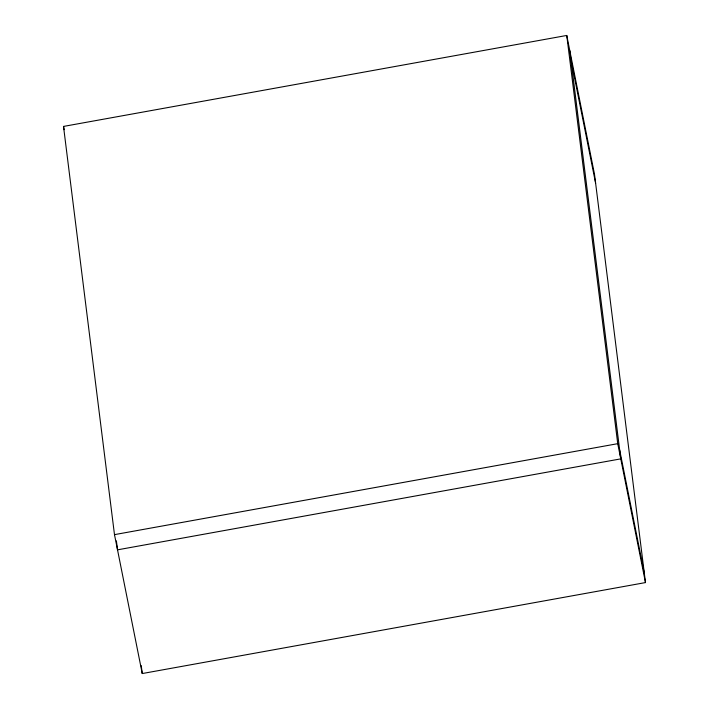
<?xml version="1.0" encoding="UTF-8"?>
<svg xmlns="http://www.w3.org/2000/svg" width="709" height="709" viewBox="0 0 709 709"><rect width="100%" height="100%" fill="white"/><g stroke="black" fill="none" stroke-linecap="round" stroke-linejoin="round"><path stroke-width="1.06" d="M63.509 126.424L566.757 35.45L594.514 174.361L645.491 582.576L142.243 673.55L114.486 534.639L63.509 126.424L64.156 129.676M114.486 534.639L617.734 443.674L566.757 35.45M570.913 59.574L595.631 183.285M619.657 449.931L644.384 573.652M617.734 443.674L645.491 582.576M569.797 50.64L620.774 458.865L117.517 549.838L116.4 540.905M141.251 665.609L142.243 673.55"/></g></svg>
